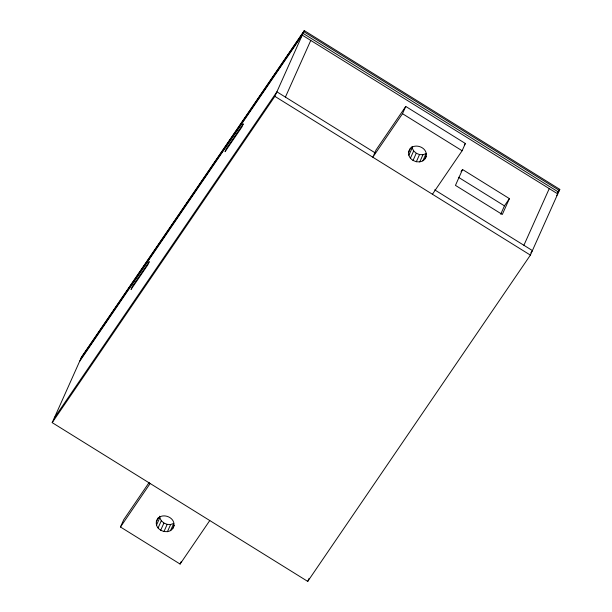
<?xml version="1.0" encoding="UTF-8"?>
<svg xmlns="http://www.w3.org/2000/svg" width="612" height="612" viewBox="0 0 612 612"><rect width="100%" height="100%" fill="white"/><g stroke="black" fill="none" stroke-linecap="round" stroke-linejoin="round"><path stroke-width="0.92" d="M156.335 521.868C158.5 511.525 175.338 515.771 173.907 525.677C171.743 536.013 154.905 531.774 156.335 521.868L158.141 517.836M408.678 152.074C410.843 141.739 427.681 145.977 426.25 155.884C424.085 166.219 407.248 161.981 408.678 152.074L410.484 148.043M52.204 422.64L81.618 356.888L304.271 30.6L559.796 189.36L530.382 255.112L307.729 581.4L52.204 422.64L274.865 96.352L304.271 30.6M285.406 97.109L310.766 40.43M209.778 520.544L180.089 564.05L120.465 527.001L123.716 519.749L149.16 482.455M156.55 525.019L159.801 517.76L159.686 516.191M158.072 527.98L161.316 520.72L159.801 517.76M160.665 530.298L163.917 523.046L161.316 520.72M163.94 531.621L167.183 524.369L170.641 524.499L173.747 523.413L170.503 530.673M167.39 531.752L170.641 524.499M172.791 528.531L174.229 525.31M180.089 564.05L181.167 561.625M405.748 106.45L376.059 149.955L372.815 157.208L402.497 113.702L405.748 106.45L465.365 143.491L462.121 150.751L432.432 194.256M408.9 155.226L412.144 147.974L412.037 146.398M410.423 158.187L413.666 150.927L412.144 147.974M413.016 160.505L416.259 153.252L413.666 150.927M416.282 161.828L419.534 154.576L422.984 154.706L426.09 153.62L422.846 160.88M419.74 161.958L422.984 154.706M425.133 158.745L426.212 156.32M462.55 169.509L455.45 185.375L502.299 214.483L509.398 198.609L462.55 169.509L461.066 171.681M307.729 581.4L309.075 578.378M500.715 214.215L504.449 205.862L509.398 198.609M523.895 245.29L549.247 188.603M81.136 357.959L303.797 31.671L559.314 190.431L557.7 192.795M80.386 359.634L303.047 33.346L558.565 192.114M79.591 361.424L302.244 35.136L557.769 193.897L556.691 195.473M54.231 418.103L276.892 91.815L375.041 152.801M120.465 527.001L150.154 483.495M464.309 145.044L465.365 143.491M557.647 192.512L559.796 189.36M530.795 252.94L532.409 250.576L434.665 189.842M416.259 153.252L419.534 154.576M163.917 523.046L167.183 524.369M402.497 113.702L462.121 150.751M458.411 177.258L504.449 205.862M274.865 96.352L530.382 255.112M132.46 286.286L131.037 289.461L147.859 264.812L149.282 261.638L132.46 286.286M226.471 148.525L225.048 151.7L241.87 127.044L243.293 123.869L226.471 148.525"/></g></svg>
